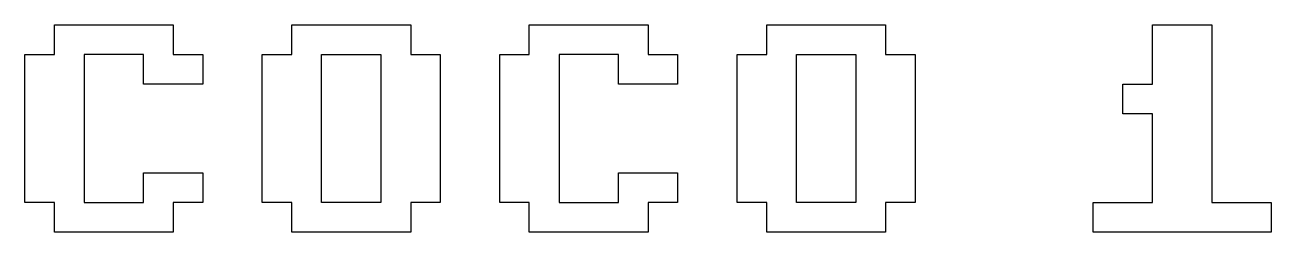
# Model space of a CAD drawing. Extents: x 0.17 to 7.16, y 0 to 1.17.
import ezdxf

# ---------------------------------------------------------------- set-up
doc = ezdxf.new("R2010")
doc.units = 0

msp = doc.modelspace()

# ---------------------------------------------------------------- linework, layer by layer
at = {"color": 0}
for p, q in [((0.333008, 1, 0.5), (0.333008, 1.166016, 0.5)), ((0.333008, 1.166016, 0.5), (1, 1.166016, 0.5)), ((1, 1.166016, 0.5), (1, 1, 0.5)), ((1.666016, 1, 0.5), (1.666016, 1.166016, 0.5)), ((1.666016, 1.166016, 0.5), (2.333008, 1.166016, 0.5)), ((2.333008, 1.166016, 0.5), (2.333008, 1, 0.5)), ((2.999023, 1, 0.5), (2.999023, 1.166016, 0.5)), ((2.999023, 1.166016, 0.5), (3.666016, 1.166016, 0.5)), ((3.666016, 1.166016, 0.5), (3.666016, 1, 0.5)), ((4.332031, 1, 0.5), (4.332031, 1.166016, 0.5)), ((4.332031, 1.166016, 0.5), (4.999023, 1.166016, 0.5)), ((4.999023, 1.166016, 0.5), (4.999023, 1, 0.5)), ((6.498047, 0.833008, 0.5), (6.498047, 1.166016, 0.5)), ((6.498047, 1.166016, 0.5), (6.831055, 1.166016, 0.5)), ((6.831055, 1.166016, 0.5), (6.831055, 0.166992, 0.5)), ((0.166992, 0.166992, 0.5), (0.166992, 1, 0.5)), ((0.166992, 1, 0.5), (0.333008, 1, 0.5)), ((0.833008, 1, 0.5), (0.5, 1, 0.5)), ((0.5, 1, 0.5), (0.5, 0.166992, 0.5)), ((0.833008, 0.833008, 0.5), (0.833008, 1, 0.5)), ((1, 1, 0.5), (1.166016, 1, 0.5)), ((1.166016, 1, 0.5), (1.166016, 0.833008, 0.5)), ((1.5, 0.166992, 0.5), (1.5, 1, 0.5)), ((1.5, 1, 0.5), (1.666016, 1, 0.5)), ((1.833008, 0.166992, 0.5), (1.833008, 1, 0.5)), ((1.833008, 1, 0.5), (2.166016, 1, 0.5)), ((2.166016, 1, 0.5), (2.166016, 0.166992, 0.5)), ((2.333008, 1, 0.5), (2.499023, 1, 0.5)), ((2.499023, 1, 0.5), (2.499023, 0.166992, 0.5)), ((2.833008, 0.166992, 0.5), (2.833008, 1, 0.5)), ((2.833008, 1, 0.5), (2.999023, 1, 0.5)), ((3.499023, 1, 0.5), (3.166016, 1, 0.5)), ((3.166016, 1, 0.5), (3.166016, 0.166992, 0.5)), ((3.499023, 0.833008, 0.5), (3.499023, 1, 0.5)), ((3.666016, 1, 0.5), (3.832031, 1, 0.5)), ((3.832031, 1, 0.5), (3.832031, 0.833008, 0.5)), ((4.166016, 0.166992, 0.5), (4.166016, 1, 0.5)), ((4.166016, 1, 0.5), (4.332031, 1, 0.5)), ((4.499023, 0.166992, 0.5), (4.499023, 1, 0.5)), ((4.499023, 1, 0.5), (4.832031, 1, 0.5)), ((4.832031, 1, 0.5), (4.832031, 0.166992, 0.5)), ((4.999023, 1, 0.5), (5.165039, 1, 0.5)), ((5.165039, 1, 0.5), (5.165039, 0.166992, 0.5)), ((1.166016, 0.833008, 0.5), (0.833008, 0.833008, 0.5)), ((3.832031, 0.833008, 0.5), (3.499023, 0.833008, 0.5)), ((6.331055, 0.666016, 0.5), (6.331055, 0.833008, 0.5)), ((6.331055, 0.833008, 0.5), (6.498047, 0.833008, 0.5)), ((6.498047, 0.666016, 0.5), (6.331055, 0.666016, 0.5)), ((6.498047, 0.166992, 0.5), (6.498047, 0.666016, 0.5)), ((0.833008, 0.166992, 0.5), (0.833008, 0.333008, 0.5)), ((0.833008, 0.333008, 0.5), (1.166016, 0.333008, 0.5)), ((1.166016, 0.333008, 0.5), (1.166016, 0.166992, 0.5)), ((3.499023, 0.166992, 0.5), (3.499023, 0.333008, 0.5)), ((3.499023, 0.333008, 0.5), (3.832031, 0.333008, 0.5)), ((3.832031, 0.333008, 0.5), (3.832031, 0.166992, 0.5)), ((0.333008, 0.166992, 0.5), (0.166992, 0.166992, 0.5)), ((0.333008, 0, 0.5), (0.333008, 0.166992, 0.5)), ((0.5, 0.166992, 0.5), (0.833008, 0.166992, 0.5)), ((1.166016, 0.166992, 0.5), (1, 0.166992, 0.5)), ((1, 0.166992, 0.5), (1, 0, 0.5)), ((1.666016, 0.166992, 0.5), (1.5, 0.166992, 0.5)), ((1.666016, 0, 0.5), (1.666016, 0.166992, 0.5)), ((2.166016, 0.166992, 0.5), (1.833008, 0.166992, 0.5)), ((2.499023, 0.166992, 0.5), (2.333008, 0.166992, 0.5)), ((2.333008, 0.166992, 0.5), (2.333008, 0, 0.5)), ((2.999023, 0.166992, 0.5), (2.833008, 0.166992, 0.5)), ((2.999023, 0, 0.5), (2.999023, 0.166992, 0.5)), ((3.166016, 0.166992, 0.5), (3.499023, 0.166992, 0.5)), ((3.832031, 0.166992, 0.5), (3.666016, 0.166992, 0.5)), ((3.666016, 0.166992, 0.5), (3.666016, 0, 0.5)), ((4.332031, 0.166992, 0.5), (4.166016, 0.166992, 0.5)), ((4.332031, 0, 0.5), (4.332031, 0.166992, 0.5)), ((4.832031, 0.166992, 0.5), (4.499023, 0.166992, 0.5)), ((5.165039, 0.166992, 0.5), (4.999023, 0.166992, 0.5)), ((4.999023, 0.166992, 0.5), (4.999023, 0, 0.5)), ((6.165039, 0, 0.5), (6.165039, 0.166992, 0.5)), ((6.165039, 0.166992, 0.5), (6.498047, 0.166992, 0.5)), ((6.831055, 0.166992, 0.5), (7.164063, 0.166992, 0.5)), ((7.164063, 0.166992, 0.5), (7.164063, 0, 0.5)), ((1, 0, 0.5), (0.333008, 0, 0.5)), ((2.333008, 0, 0.5), (1.666016, 0, 0.5)), ((3.666016, 0, 0.5), (2.999023, 0, 0.5)), ((4.999023, 0, 0.5), (4.332031, 0, 0.5)), ((7.164063, 0, 0.5), (6.165039, 0, 0.5))]:
    msp.add_line(p, q, dxfattribs=at)

doc.saveas('drawing.dxf')
